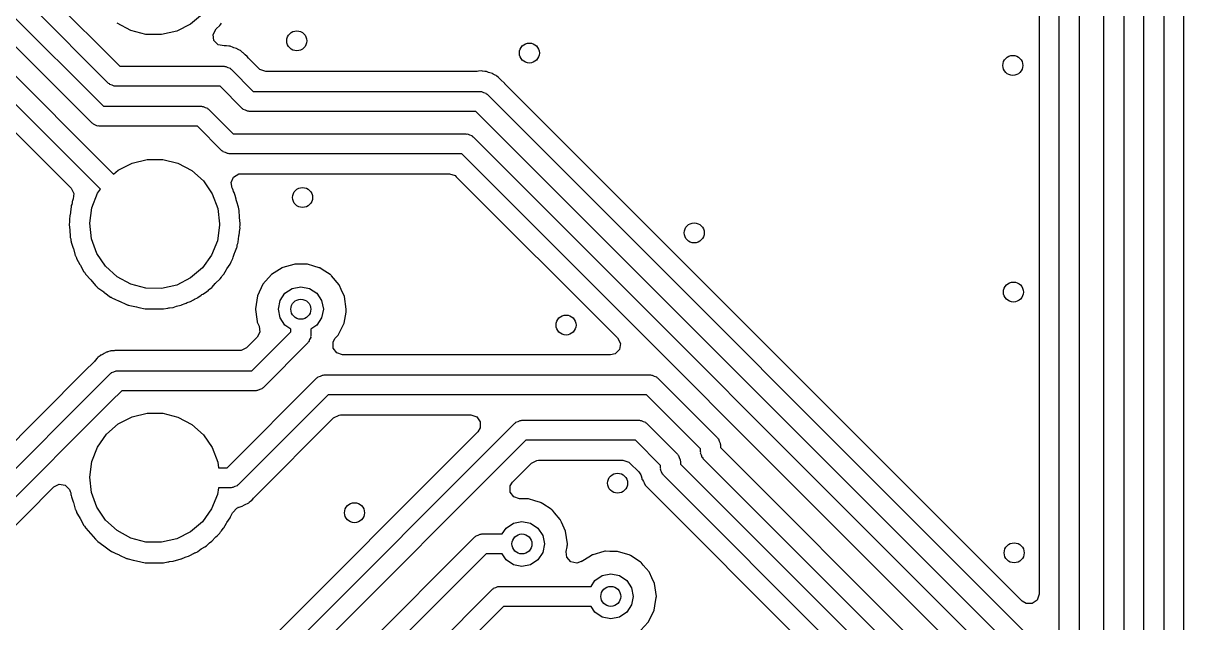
# Model space of a CAD drawing. Extents: x 100.2 to 143.8, y -109.8 to -50.2.
# Drawn here: x 122.23 to 133.85, y -89.1 to -83.1 of the extents above; entities that cross this region are included whole.
import ezdxf

# ---------------------------------------------------------------- set-up
doc = ezdxf.new("R2010")
doc.units = 0
doc.layers.add('BLACK', color=7, linetype='CONTINUOUS')

msp = doc.modelspace()

# ---------------------------------------------------------------- linework, layer by layer
at = {"layer": 'BLACK', "linetype": 'CONTINUOUS'}
for p, q in [((133.85, -89.7462), (133.85, -76.4529)), ((133.451, -89.9116), (133.451, -76.6184)), ((133.651, -76.577), (133.651, -89.8702)), ((133.251, -76.7425), (133.251, -90.0357)), ((132.802, -76.858), (132.802, -90.1512)), ((133.051, -90.0771), (133.051, -76.7839)), ((132.602, -90.1927), (132.602, -76.8994)), ((132.402, -77.0235), (132.402, -88.8156)), ((123.089, -83.7037), (122.322, -82.9367)), ((122.493, -82.8246), (123.201, -83.533)), ((122.094, -82.9901), (123.036, -83.9325)), ((124.028, -83.01), (123.91, -83.1114)), ((121.694, -83.1666), (123.139, -84.6119)), ((122.924, -84.1032), (121.923, -83.1022)), ((123.311, -83.1744), (123.173, -83.0998)), ((123.91, -83.1114), (123.77, -83.1816)), ((124.135, -83.2139), (124.164, -83.1596)), ((124.164, -83.1596), (124.202, -83.1245)), ((124.202, -83.1245), (124.211, -83.1107)), ((124.211, -83.1107), (124.217, -83.1015)), ((123.006, -84.7616), (121.523, -83.2787)), ((123.462, -83.214), (123.311, -83.1744)), ((123.618, -83.2164), (123.462, -83.214)), ((123.77, -83.1816), (123.618, -83.2164)), ((124.143, -83.2745), (124.135, -83.2139)), ((124.186, -83.3187), (124.143, -83.2745)), ((124.246, -83.3296), (124.186, -83.3187)), ((124.251, -83.3289), (124.246, -83.3296)), ((124.26, -83.3277), (124.251, -83.3289)), ((124.251, -83.3289), (124.251, -83.3289)), ((124.269, -83.3298), (124.26, -83.3277)), ((124.292, -83.3325), (124.269, -83.3298)), ((124.269, -83.3298), (124.269, -83.3298)), ((124.269, -83.3298), (124.269, -83.3298)), ((124.298, -83.3325), (124.292, -83.3325)), ((124.304, -83.3331), (124.298, -83.3325)), ((124.311, -83.3357), (124.304, -83.3331)), ((124.329, -83.343), (124.311, -83.3357)), ((124.311, -83.3357), (124.311, -83.3357)), ((124.343, -83.3474), (124.329, -83.343)), ((124.369, -83.3535), (124.343, -83.3474)), ((124.376, -83.3587), (124.369, -83.3535)), ((124.378, -83.36), (124.376, -83.3587)), ((124.376, -83.3587), (124.376, -83.3587)), ((124.398, -83.3703), (124.378, -83.36)), ((124.408, -83.3746), (124.398, -83.3703)), ((124.415, -83.3808), (124.408, -83.3746)), ((124.43, -83.3948), (124.415, -83.3808)), ((124.434, -83.3982), (124.43, -83.3948)), ((124.438, -83.4008), (124.434, -83.3982)), ((124.452, -83.4145), (124.438, -83.4008)), ((121.401, -83.4398), (122.713, -84.7517)), ((124.454, -83.4171), (124.452, -83.4145)), ((124.475, -83.4361), (124.454, -83.4171)), ((124.49, -83.4507), (124.475, -83.4361)), ((124.493, -83.4552), (124.49, -83.4507)), ((124.495, -83.4583), (124.493, -83.4552)), ((124.592, -83.5545), (124.495, -83.4583)), ((123.201, -83.533), (124.245, -83.533)), ((124.245, -83.533), (124.253, -83.5355)), ((124.253, -83.5355), (124.261, -83.5342)), ((124.261, -83.5342), (124.282, -83.5449)), ((124.282, -83.5449), (124.304, -83.5521)), ((124.304, -83.5521), (124.309, -83.5586)), ((124.309, -83.5586), (124.316, -83.5623)), ((124.316, -83.5623), (124.537, -83.784)), ((124.603, -83.5646), (124.592, -83.5545)), ((124.662, -83.5835), (124.603, -83.5646)), ((126.779, -83.5835), (124.662, -83.5835)), ((126.792, -83.5826), (126.779, -83.5835)), ((126.821, -83.5787), (126.792, -83.5826)), ((126.83, -83.5808), (126.821, -83.5787)), ((126.83, -83.5809), (126.83, -83.5808)), ((126.83, -83.5808), (126.83, -83.5808)), ((126.853, -83.5835), (126.83, -83.5809)), ((126.859, -83.5835), (126.853, -83.5835)), ((126.865, -83.5842), (126.859, -83.5835)), ((126.872, -83.5867), (126.865, -83.5842)), ((126.89, -83.594), (126.872, -83.5867)), ((126.872, -83.5867), (126.872, -83.5867)), ((126.904, -83.5984), (126.89, -83.594)), ((126.93, -83.6045), (126.904, -83.5984)), ((126.937, -83.6097), (126.93, -83.6045)), ((126.939, -83.6111), (126.937, -83.6097)), ((126.937, -83.6097), (126.937, -83.6097)), ((126.959, -83.6214), (126.939, -83.6111)), ((126.969, -83.6256), (126.959, -83.6214)), ((126.976, -83.6318), (126.969, -83.6256)), ((126.991, -83.6458), (126.976, -83.6318)), ((123.096, -83.7074), (123.089, -83.7037)), ((123.101, -83.7139), (123.096, -83.7074)), ((123.123, -83.7211), (123.101, -83.7139)), ((123.144, -83.7318), (123.123, -83.7211)), ((123.152, -83.7305), (123.144, -83.7318)), ((123.16, -83.733), (123.152, -83.7305)), ((124.204, -83.733), (123.16, -83.733)), ((124.425, -83.9547), (124.204, -83.733)), ((126.995, -83.6492), (126.991, -83.6458)), ((126.999, -83.6518), (126.995, -83.6492)), ((127.012, -83.6656), (126.999, -83.6518)), ((127.015, -83.6681), (127.012, -83.6656)), ((127.051, -83.7018), (127.015, -83.6681)), ((127.054, -83.7063), (127.051, -83.7018)), ((127.056, -83.7094), (127.054, -83.7063)), ((132.232, -88.8856), (127.056, -83.7094)), ((124.537, -83.784), (126.806, -83.784)), ((126.806, -83.784), (126.814, -83.7865)), ((126.814, -83.7865), (126.822, -83.7853)), ((126.822, -83.7853), (126.842, -83.7959)), ((126.842, -83.7959), (126.865, -83.8031)), ((126.865, -83.8031), (126.869, -83.8097)), ((126.869, -83.8097), (126.877, -83.8133)), ((126.877, -83.8133), (132.369, -89.3054)), ((123.036, -83.9325), (124.019, -83.9325)), ((124.019, -83.9325), (124.026, -83.935)), ((124.026, -83.935), (124.034, -83.9337)), ((124.034, -83.9337), (124.055, -83.9444)), ((124.055, -83.9444), (124.077, -83.9516)), ((124.077, -83.9516), (124.082, -83.9581)), ((124.082, -83.9581), (124.089, -83.9618)), ((124.089, -83.9618), (124.335, -84.208)), ((124.433, -83.9584), (124.425, -83.9547)), ((124.437, -83.9649), (124.433, -83.9584)), ((124.46, -83.9722), (124.437, -83.9649)), ((124.48, -83.9828), (124.46, -83.9722)), ((124.488, -83.9815), (124.48, -83.9828)), ((124.496, -83.984), (124.488, -83.9815)), ((126.765, -83.984), (124.496, -83.984)), ((132.198, -89.4175), (126.765, -83.984)), ((122.931, -84.1069), (122.924, -84.1032)), ((122.936, -84.1134), (122.931, -84.1069)), ((122.958, -84.1206), (122.936, -84.1134)), ((122.979, -84.1313), (122.958, -84.1206)), ((122.987, -84.13), (122.979, -84.1313)), ((122.995, -84.1325), (122.987, -84.13)), ((123.977, -84.1325), (122.995, -84.1325)), ((124.223, -84.3787), (123.977, -84.1325)), ((124.335, -84.208), (126.665, -84.208)), ((126.665, -84.208), (126.673, -84.2105)), ((126.673, -84.2105), (126.681, -84.2093)), ((126.681, -84.2093), (126.701, -84.2199)), ((126.701, -84.2199), (126.724, -84.2271)), ((126.724, -84.2271), (126.728, -84.2337)), ((126.728, -84.2337), (126.736, -84.2373)), ((126.736, -84.2373), (131.969, -89.4709)), ((124.231, -84.3824), (124.223, -84.3787)), ((124.235, -84.3889), (124.231, -84.3824)), ((124.258, -84.3962), (124.235, -84.3889)), ((124.278, -84.4068), (124.258, -84.3962)), ((124.286, -84.4055), (124.278, -84.4068)), ((124.294, -84.408), (124.286, -84.4055)), ((126.624, -84.408), (124.294, -84.408)), ((131.799, -89.583), (126.624, -84.408)), ((123.185, -84.5724), (123.323, -84.5008)), ((123.323, -84.5008), (123.475, -84.4643)), ((123.475, -84.4643), (123.631, -84.4651)), ((123.631, -84.4651), (123.783, -84.5032)), ((123.783, -84.5032), (123.921, -84.5763)), ((123.139, -84.6119), (123.185, -84.5724)), ((123.921, -84.5763), (124.038, -84.6801)), ((124.038, -84.6801), (124.126, -84.8089)), ((124.316, -84.6972), (124.34, -84.6413)), ((124.34, -84.6413), (124.393, -84.6107)), ((124.393, -84.6107), (124.414, -84.6085)), ((124.414, -84.6085), (126.499, -84.6085)), ((126.499, -84.6085), (126.558, -84.6274)), ((126.558, -84.6274), (126.569, -84.6375)), ((126.569, -84.6375), (128.183, -86.2515)), ((122.713, -84.7517), (122.74, -84.8062)), ((122.977, -84.8028), (123.006, -84.7616)), ((124.327, -84.7526), (124.316, -84.6972)), ((124.327, -84.7529), (124.327, -84.7526)), ((124.328, -84.7567), (124.327, -84.7529)), ((124.328, -84.757), (124.328, -84.7567)), ((124.331, -84.7622), (124.328, -84.757)), ((124.333, -84.7671), (124.331, -84.7622)), ((124.334, -84.7697), (124.333, -84.7671)), ((124.34, -84.7853), (124.334, -84.7697)), ((124.345, -84.7951), (124.34, -84.7853)), ((124.354, -84.826), (124.345, -84.7951)), ((122.723, -84.9007), (122.719, -84.9152)), ((122.725, -84.8852), (122.723, -84.9007)), ((122.726, -84.8799), (122.725, -84.8852)), ((122.735, -84.8584), (122.726, -84.8799)), ((122.74, -84.8062), (122.735, -84.8584)), ((122.92, -84.9484), (122.977, -84.8028)), ((124.126, -84.8089), (124.181, -84.955)), ((124.364, -84.8636), (124.354, -84.826)), ((124.366, -84.8679), (124.364, -84.8636)), ((124.376, -84.8994), (124.366, -84.8679)), ((124.386, -84.9322), (124.376, -84.8994)), ((122.706, -84.9987), (122.701, -85.0292)), ((122.707, -84.9929), (122.706, -84.9987)), ((122.713, -84.9374), (122.707, -84.9929)), ((122.714, -84.9322), (122.713, -84.9374)), ((122.715, -84.9273), (122.714, -84.9322)), ((122.719, -84.9152), (122.715, -84.9273)), ((122.715, -84.9273), (122.715, -84.9273)), ((122.9, -85.1032), (122.92, -84.9484)), ((124.181, -84.955), (124.2, -85.11)), ((124.388, -84.9434), (124.386, -84.9322)), ((124.391, -84.9593), (124.388, -84.9434)), ((124.393, -84.9666), (124.391, -84.9593)), ((124.395, -84.9732), (124.393, -84.9666)), ((124.395, -84.9786), (124.395, -84.9732)), ((124.398, -85.0409), (124.395, -84.9786)), ((124.395, -84.9786), (124.395, -84.9786)), ((122.696, -85.0955), (122.695, -85.11)), ((122.695, -85.11), (122.695, -85.1152)), ((122.695, -85.1152), (122.695, -85.1152)), ((122.695, -85.1152), (122.702, -85.174)), ((122.701, -85.0292), (122.696, -85.0622)), ((122.696, -85.0622), (122.696, -85.0676)), ((122.696, -85.0676), (122.697, -85.08)), ((122.697, -85.08), (122.696, -85.0955)), ((122.917, -85.2584), (122.9, -85.1032)), ((124.2, -85.1236), (124.178, -85.2782)), ((124.2, -85.11), (124.2, -85.1236)), ((124.398, -85.046), (124.398, -85.0409)), ((124.405, -85.1048), (124.398, -85.046)), ((124.403, -85.14), (124.404, -85.1245)), ((124.404, -85.1578), (124.403, -85.14)), ((124.404, -85.1212), (124.405, -85.11)), ((124.404, -85.1245), (124.404, -85.1212)), ((124.405, -85.11), (124.405, -85.1048)), ((122.702, -85.174), (122.702, -85.1791)), ((122.702, -85.1791), (122.705, -85.228)), ((122.705, -85.228), (122.705, -85.2468)), ((122.705, -85.2468), (122.707, -85.2519)), ((122.707, -85.2519), (122.707, -85.2519)), ((122.707, -85.2519), (122.709, -85.2607)), ((122.709, -85.2607), (122.712, -85.2766)), ((122.971, -85.4051), (122.917, -85.2584)), ((124.389, -85.2651), (124.393, -85.2271)), ((124.393, -85.2271), (124.394, -85.2213)), ((124.394, -85.2213), (124.403, -85.163)), ((124.403, -85.163), (124.404, -85.1578)), ((122.712, -85.2766), (122.714, -85.2878)), ((122.714, -85.2878), (122.715, -85.2927)), ((122.715, -85.2927), (122.734, -85.3521)), ((122.734, -85.3521), (122.736, -85.3564)), ((122.736, -85.3564), (122.755, -85.4249)), ((124.178, -85.2782), (124.12, -85.4231)), ((124.351, -85.3968), (124.372, -85.345)), ((124.372, -85.345), (124.374, -85.3401)), ((124.372, -85.345), (124.372, -85.345)), ((124.374, -85.3401), (124.377, -85.3193)), ((124.377, -85.3193), (124.381, -85.3049)), ((124.381, -85.3049), (124.385, -85.2927)), ((124.385, -85.2927), (124.386, -85.2878)), ((124.385, -85.2927), (124.385, -85.2927)), ((124.386, -85.2878), (124.389, -85.2651)), ((122.755, -85.4249), (122.757, -85.4297)), ((122.757, -85.4297), (122.76, -85.4347)), ((122.76, -85.4347), (122.766, -85.4503)), ((122.766, -85.4503), (122.769, -85.4578)), ((122.769, -85.4578), (122.802, -85.515)), ((123.058, -85.5347), (122.971, -85.4051)), ((124.12, -85.4231), (124.028, -85.55)), ((124.305, -85.5116), (124.314, -85.489)), ((124.314, -85.489), (124.321, -85.4762)), ((124.321, -85.4762), (124.329, -85.4623)), ((124.329, -85.4623), (124.331, -85.4578)), ((124.329, -85.4623), (124.329, -85.4623)), ((124.331, -85.4578), (124.336, -85.4422)), ((124.336, -85.4422), (124.349, -85.4029)), ((124.349, -85.4029), (124.351, -85.3968)), ((122.802, -85.515), (122.804, -85.5192)), ((122.804, -85.5192), (122.806, -85.5226)), ((122.806, -85.5226), (122.829, -85.5655)), ((122.829, -85.5655), (122.841, -85.5884)), ((122.841, -85.5884), (122.846, -85.5943)), ((122.846, -85.5943), (122.854, -85.6055)), ((122.854, -85.6055), (122.856, -85.6082)), ((122.856, -85.6082), (122.858, -85.6127)), ((123.173, -85.6398), (123.058, -85.5347)), ((124.028, -85.55), (123.91, -85.6514)), ((124.242, -85.6127), (124.269, -85.5655)), ((124.269, -85.5655), (124.273, -85.5594)), ((124.273, -85.5594), (124.305, -85.5116)), ((124.827, -85.5485), (124.718, -85.6174)), ((124.834, -85.5466), (124.827, -85.5485)), ((124.944, -85.515), (124.834, -85.5466)), ((124.834, -85.5466), (124.834, -85.5466)), ((124.951, -85.5131), (124.944, -85.515)), ((124.944, -85.515), (124.944, -85.515)), ((124.958, -85.5131), (124.951, -85.5131)), ((125.004, -85.5134), (124.958, -85.5131)), ((125.08, -85.5139), (125.004, -85.5134)), ((125.143, -85.5326), (125.08, -85.5139)), ((125.197, -85.5488), (125.143, -85.5326)), ((125.204, -85.5508), (125.197, -85.5488)), ((125.197, -85.5488), (125.197, -85.5488)), ((125.227, -85.5655), (125.204, -85.5508)), ((125.306, -85.6172), (125.227, -85.5655)), ((122.858, -85.6127), (122.862, -85.6165)), ((122.862, -85.6165), (122.862, -85.6165)), ((122.862, -85.6165), (122.908, -85.6677)), ((122.908, -85.6677), (122.91, -85.6701)), ((122.91, -85.6701), (122.957, -85.7254)), ((122.957, -85.7254), (122.957, -85.7254)), ((122.957, -85.7254), (122.96, -85.7295)), ((123.311, -85.7144), (123.173, -85.6398)), ((123.462, -85.754), (123.311, -85.7144)), ((123.77, -85.7216), (123.618, -85.7564)), ((123.91, -85.6514), (123.77, -85.7216)), ((124.126, -85.7417), (124.156, -85.7075)), ((124.156, -85.7075), (124.162, -85.7018)), ((124.162, -85.7018), (124.163, -85.7005)), ((124.163, -85.7005), (124.202, -85.6645)), ((124.202, -85.6645), (124.206, -85.6582)), ((124.206, -85.6582), (124.217, -85.6415)), ((124.217, -85.6415), (124.225, -85.6309)), ((124.225, -85.6309), (124.238, -85.6165)), ((124.238, -85.6165), (124.242, -85.6127)), ((124.238, -85.6165), (124.238, -85.6165)), ((124.633, -85.7141), (124.578, -85.8309)), ((124.718, -85.6174), (124.633, -85.7141)), ((125.312, -85.621), (125.306, -85.6172)), ((125.306, -85.6172), (125.306, -85.6172)), ((125.317, -85.6264), (125.312, -85.621)), ((125.319, -85.6294), (125.317, -85.6264)), ((125.317, -85.6264), (125.317, -85.6264)), ((125.396, -85.7188), (125.319, -85.6294)), ((125.399, -85.7252), (125.396, -85.7188)), ((125.418, -85.7657), (125.399, -85.7252)), ((125.399, -85.7252), (125.399, -85.7252)), ((122.96, -85.7295), (122.964, -85.7328)), ((122.964, -85.7328), (122.968, -85.7365)), ((122.968, -85.7365), (122.968, -85.7365)), ((122.968, -85.7365), (122.97, -85.7384)), ((122.97, -85.7384), (122.97, -85.7382)), ((122.97, -85.7382), (122.974, -85.7417)), ((122.974, -85.7417), (122.978, -85.7455)), ((122.978, -85.7455), (122.982, -85.7486)), ((122.982, -85.7486), (122.982, -85.7486)), ((122.982, -85.7486), (123.04, -85.791)), ((123.04, -85.791), (123.042, -85.7924)), ((123.042, -85.7924), (123.052, -85.7995)), ((123.052, -85.7995), (123.107, -85.8418)), ((123.107, -85.8418), (123.112, -85.844)), ((123.618, -85.7564), (123.462, -85.754)), ((123.982, -85.8476), (124.016, -85.8225)), ((124.016, -85.8225), (124.023, -85.8177)), ((124.023, -85.8177), (124.031, -85.8135)), ((124.031, -85.8135), (124.067, -85.7914)), ((124.067, -85.7914), (124.088, -85.7719)), ((124.088, -85.7719), (124.09, -85.7701)), ((124.09, -85.7701), (124.1, -85.7619)), ((124.1, -85.7619), (124.122, -85.7455)), ((124.122, -85.7455), (124.126, -85.7417)), ((124.126, -85.7417), (124.126, -85.7417)), ((124.578, -85.8309), (124.558, -85.9584)), ((124.805, -85.8779), (124.854, -85.8049)), ((124.854, -85.8049), (124.927, -85.7561)), ((124.927, -85.7561), (125.013, -85.739)), ((125.013, -85.739), (125.099, -85.7561)), ((125.099, -85.7561), (125.172, -85.8049)), ((125.172, -85.8049), (125.221, -85.8779)), ((125.45, -85.8363), (125.418, -85.7657)), ((125.468, -85.964), (125.45, -85.8363)), ((123.112, -85.844), (123.113, -85.8447)), ((123.113, -85.8447), (123.118, -85.8473)), ((123.118, -85.8473), (123.118, -85.8476)), ((123.118, -85.8476), (123.122, -85.8506)), ((123.122, -85.8506), (123.127, -85.8527)), ((123.127, -85.8527), (123.127, -85.8527)), ((123.127, -85.8527), (123.151, -85.8633)), ((123.151, -85.8633), (123.196, -85.8833)), ((123.196, -85.8833), (123.197, -85.8841)), ((123.197, -85.8841), (123.269, -85.9176)), ((123.269, -85.9176), (123.269, -85.9176)), ((123.269, -85.9176), (123.274, -85.9199)), ((123.274, -85.9199), (123.28, -85.921)), ((123.28, -85.921), (123.281, -85.9215)), ((123.281, -85.9215), (123.283, -85.922)), ((123.283, -85.922), (123.286, -85.9233)), ((123.286, -85.9233), (123.335, -85.9338)), ((123.335, -85.9338), (123.367, -85.9407)), ((123.367, -85.9407), (123.368, -85.9409)), ((123.368, -85.9409), (123.392, -85.9461)), ((123.392, -85.9461), (123.455, -85.9602)), ((123.639, -85.9605), (123.68, -85.9519)), ((123.68, -85.9519), (123.69, -85.9504)), ((123.69, -85.9504), (123.699, -85.9493)), ((123.699, -85.9493), (123.734, -85.9456)), ((123.734, -85.9456), (123.769, -85.9335)), ((123.769, -85.9335), (123.78, -85.9305)), ((123.78, -85.9305), (123.814, -85.9233)), ((123.814, -85.9233), (123.819, -85.9212)), ((123.819, -85.9212), (123.855, -85.9052)), ((123.819, -85.9212), (123.819, -85.9212)), ((123.855, -85.9052), (123.864, -85.9018)), ((123.864, -85.9018), (123.874, -85.8983)), ((123.874, -85.8983), (123.909, -85.8866)), ((123.909, -85.8866), (123.938, -85.8689)), ((123.938, -85.8689), (123.949, -85.8633)), ((123.949, -85.8633), (123.978, -85.8506)), ((123.978, -85.8506), (123.982, -85.8476)), ((123.982, -85.8476), (123.982, -85.8476)), ((124.788, -85.964), (124.805, -85.8779)), ((125.221, -85.8779), (125.238, -85.964)), ((123.455, -85.9602), (123.459, -85.9604)), ((123.459, -85.9604), (123.459, -85.9604)), ((123.459, -85.9604), (123.459, -85.9604)), ((123.459, -85.9604), (123.46, -85.9605)), ((123.46, -85.9605), (123.639, -85.9605)), ((124.558, -85.9584), (124.559, -85.9654)), ((124.559, -85.9654), (124.559, -85.9654)), ((124.559, -85.9654), (124.572, -86.0651)), ((124.572, -86.0651), (124.575, -86.0864)), ((124.805, -86.0501), (124.788, -85.964)), ((124.854, -86.1231), (124.805, -86.0501)), ((125.221, -86.0501), (125.172, -86.1231)), ((125.238, -85.964), (125.221, -86.0501)), ((125.447, -86.1024), (125.465, -85.9948)), ((125.465, -85.9948), (125.467, -85.9789)), ((125.467, -85.9789), (125.468, -85.9751)), ((125.467, -85.9789), (125.467, -85.9789)), ((125.468, -85.9751), (125.468, -85.964)), ((124.523, -86.579), (124.913, -86.1886)), ((124.575, -86.0864), (124.577, -86.0929)), ((124.577, -86.0929), (124.595, -86.1334)), ((124.595, -86.1334), (124.601, -86.1943)), ((124.913, -86.1626), (124.854, -86.1231)), ((124.913, -86.1886), (124.913, -86.1626)), ((125.172, -86.1231), (125.113, -86.1626)), ((125.113, -86.1626), (125.113, -86.23)), ((125.39, -86.2185), (125.447, -86.1024)), ((124.575, -86.2433), (124.469, -86.3495)), ((124.601, -86.1943), (124.575, -86.2433)), ((125.084, -86.3007), (124.635, -86.7497)), ((125.087, -86.2935), (125.084, -86.3007)), ((125.094, -86.2888), (125.087, -86.2935)), ((125.101, -86.2665), (125.094, -86.2888)), ((125.112, -86.2456), (125.101, -86.2665)), ((125.113, -86.23), (125.111, -86.2377)), ((125.111, -86.2377), (125.112, -86.2456)), ((125.336, -86.2909), (125.357, -86.2551)), ((125.336, -86.3521), (125.336, -86.2909)), ((125.357, -86.2551), (125.386, -86.2237)), ((125.386, -86.2237), (125.39, -86.2185)), ((125.386, -86.2237), (125.386, -86.2237)), ((128.183, -86.2515), (128.211, -86.306)), ((128.211, -86.306), (128.202, -86.3664)), ((123.015, -86.4222), (123.008, -86.425)), ((123.033, -86.4144), (123.015, -86.4222)), ((123.015, -86.4222), (123.015, -86.4222)), ((123.045, -86.4078), (123.033, -86.4144)), ((123.068, -86.3938), (123.045, -86.4078)), ((123.077, -86.3921), (123.068, -86.3938)), ((123.079, -86.3917), (123.077, -86.3921)), ((123.077, -86.3921), (123.077, -86.3921)), ((123.1, -86.3853), (123.079, -86.3917)), ((123.103, -86.3844), (123.1, -86.3853)), ((123.111, -86.3808), (123.103, -86.3844)), ((123.103, -86.3844), (123.103, -86.3844)), ((123.12, -86.3804), (123.111, -86.3808)), ((123.141, -86.3797), (123.12, -86.3804)), ((123.12, -86.3804), (123.12, -86.3804)), ((123.146, -86.3793), (123.141, -86.3797)), ((123.15, -86.3785), (123.146, -86.3793)), ((123.17, -86.3785), (123.15, -86.3785)), ((123.173, -86.3784), (123.17, -86.3785)), ((123.181, -86.3781), (123.173, -86.3784)), ((123.223, -86.3766), (123.181, -86.3781)), ((123.228, -86.3782), (123.223, -86.3766)), ((123.232, -86.3785), (123.228, -86.3782)), ((124.399, -86.3785), (123.232, -86.3785)), ((124.414, -86.3773), (124.399, -86.3785)), ((124.469, -86.3495), (124.414, -86.3773)), ((125.372, -86.4016), (125.336, -86.3521)), ((125.431, -86.4205), (125.372, -86.4016)), ((128.113, -86.4205), (125.431, -86.4205)), ((128.158, -86.4097), (128.113, -86.4205)), ((128.202, -86.3664), (128.158, -86.4097)), ((122.946, -86.4858), (122.849, -86.583)), ((122.955, -86.4758), (122.946, -86.4858)), ((122.973, -86.4525), (122.955, -86.4758)), ((122.981, -86.4477), (122.973, -86.4525)), ((122.999, -86.4333), (122.981, -86.4476)), ((122.981, -86.4476), (122.981, -86.4477)), ((122.981, -86.4477), (122.981, -86.4477)), ((123.003, -86.429), (122.999, -86.4333)), ((123.008, -86.425), (123.003, -86.429)), ((122.849, -86.583), (121.43, -88.0026)), ((122.974, -86.7419), (123.107, -86.6083)), ((123.107, -86.6083), (123.115, -86.6046)), ((123.115, -86.6046), (123.119, -86.5981)), ((123.119, -86.5981), (123.142, -86.5909)), ((123.142, -86.5909), (123.163, -86.5802)), ((123.163, -86.5802), (123.17, -86.5815)), ((123.17, -86.5815), (123.178, -86.579)), ((123.178, -86.579), (124.523, -86.579)), ((124.275, -87.55), (125.174, -86.6503)), ((125.174, -86.6503), (125.181, -86.6466)), ((125.181, -86.6466), (125.186, -86.6401)), ((125.186, -86.6401), (125.209, -86.6329)), ((125.209, -86.6329), (125.229, -86.6222)), ((125.229, -86.6222), (125.237, -86.6235)), ((125.237, -86.6235), (125.245, -86.621)), ((125.245, -86.621), (128.513, -86.621)), ((128.513, -86.621), (128.521, -86.6235)), ((128.521, -86.6235), (128.529, -86.6222)), ((128.529, -86.6222), (128.549, -86.6329)), ((128.549, -86.6329), (128.572, -86.6401)), ((128.572, -86.6401), (128.576, -86.6466)), ((128.576, -86.6466), (128.584, -86.6503)), ((128.584, -86.6503), (129.183, -87.2495)), ((121.38, -88.336), (122.974, -86.7419)), ((124.601, -86.7671), (124.58, -86.7778)), ((124.623, -86.7599), (124.601, -86.7671)), ((124.628, -86.7534), (124.623, -86.7599)), ((124.635, -86.7497), (124.628, -86.7534)), ((123.115, -86.8833), (121.55, -88.4481)), ((123.22, -86.779), (123.115, -86.8833)), ((124.564, -86.779), (123.22, -86.779)), ((125.286, -86.821), (124.387, -87.7207)), ((124.572, -86.7765), (124.564, -86.779)), ((124.58, -86.7778), (124.572, -86.7765)), ((128.472, -86.821), (125.286, -86.821)), ((129.012, -87.3616), (128.472, -86.821)), ((123.067, -87.2151), (123.185, -87.1124)), ((123.185, -87.1124), (123.323, -87.0408)), ((123.323, -87.0408), (123.475, -87.0043)), ((123.475, -87.0043), (123.631, -87.0051)), ((123.631, -87.0051), (123.783, -87.0432)), ((123.783, -87.0432), (123.921, -87.1163)), ((123.921, -87.1163), (124.038, -87.2201)), ((124.186, -90.0728), (127.154, -87.1048)), ((124.548, -87.8432), (125.34, -87.0505)), ((125.34, -87.0505), (125.395, -87.0227)), ((125.395, -87.0227), (125.41, -87.0215)), ((125.41, -87.0215), (126.715, -87.0215)), ((126.715, -87.0215), (126.773, -87.0404)), ((126.773, -87.0404), (126.809, -87.0899)), ((126.809, -87.0899), (126.809, -87.1511)), ((127.154, -87.1048), (127.161, -87.1011)), ((127.161, -87.1011), (127.166, -87.0946)), ((127.166, -87.0946), (127.188, -87.0874)), ((127.188, -87.0874), (127.209, -87.0767)), ((127.209, -87.0767), (127.217, -87.078)), ((127.217, -87.078), (127.225, -87.0755)), ((127.225, -87.0755), (128.402, -87.0755)), ((128.402, -87.0755), (128.41, -87.078)), ((128.41, -87.078), (128.418, -87.0767)), ((128.418, -87.0767), (128.439, -87.0874)), ((128.439, -87.0874), (128.461, -87.0946)), ((128.461, -87.0946), (128.466, -87.1011)), ((128.466, -87.1011), (128.473, -87.1048)), ((128.473, -87.1048), (128.783, -87.415)), ((122.977, -87.3428), (123.067, -87.2151)), ((124.038, -87.2201), (124.126, -87.3489)), ((126.785, -87.1905), (124.337, -89.6377)), ((126.809, -87.1511), (126.785, -87.1905)), ((122.92, -87.4884), (122.977, -87.3428)), ((124.126, -87.3489), (124.181, -87.495)), ((127.266, -87.2755), (124.281, -90.2607)), ((128.361, -87.2755), (127.266, -87.2755)), ((128.613, -87.5271), (128.361, -87.2755)), ((129.183, -87.2495), (129.187, -87.2567)), ((129.187, -87.2567), (129.193, -87.2614)), ((129.193, -87.2614), (129.2, -87.2837)), ((129.2, -87.2837), (129.211, -87.3045)), ((129.211, -87.3045), (129.21, -87.3125)), ((129.21, -87.3125), (129.212, -87.3202)), ((129.212, -87.3202), (129.212, -87.3477)), ((129.212, -87.3477), (131.57, -89.7053)), ((128.783, -87.415), (128.787, -87.4222)), ((128.787, -87.4222), (128.794, -87.4269)), ((128.794, -87.4269), (128.801, -87.4492)), ((128.801, -87.4492), (128.811, -87.47)), ((129.012, -87.3891), (129.012, -87.3616)), ((129.015, -87.3968), (129.012, -87.3891)), ((129.013, -87.4048), (129.015, -87.3968)), ((129.024, -87.4256), (129.013, -87.4048)), ((129.031, -87.4479), (129.024, -87.4256)), ((129.038, -87.4527), (129.031, -87.4479)), ((129.041, -87.4598), (129.038, -87.4527)), ((131.399, -89.8174), (129.041, -87.4598)), ((122.9, -87.6432), (122.92, -87.4884)), ((124.181, -87.495), (124.188, -87.55)), ((124.188, -87.55), (124.275, -87.55)), ((127.132, -87.6933), (127.32, -87.505)), ((127.32, -87.505), (127.374, -87.4772)), ((127.374, -87.4772), (127.39, -87.476)), ((127.39, -87.476), (128.237, -87.476)), ((128.237, -87.476), (128.295, -87.4949)), ((128.295, -87.4949), (128.307, -87.505)), ((128.307, -87.505), (128.394, -87.5919)), ((128.613, -87.5546), (128.613, -87.5271)), ((128.615, -87.5623), (128.613, -87.5546)), ((128.614, -87.5703), (128.615, -87.5623)), ((128.624, -87.5911), (128.614, -87.5703)), ((128.811, -87.47), (128.81, -87.478)), ((128.81, -87.478), (128.813, -87.4857)), ((128.813, -87.4857), (128.813, -87.5132)), ((128.813, -87.5132), (131.07, -89.7708)), ((122.917, -87.7984), (122.9, -87.6432)), ((127.108, -87.7321), (127.132, -87.6933)), ((128.394, -87.5919), (128.415, -87.6228)), ((128.415, -87.6228), (128.419, -87.6324)), ((128.419, -87.6324), (128.425, -87.6534)), ((128.425, -87.6534), (128.427, -87.6647)), ((128.427, -87.6647), (128.432, -87.6725)), ((128.432, -87.6725), (128.441, -87.6873)), ((128.441, -87.6873), (128.448, -87.7002)), ((128.448, -87.7002), (128.458, -87.7238)), ((128.632, -87.6134), (128.624, -87.5911)), ((128.638, -87.6181), (128.632, -87.6134)), ((128.642, -87.6253), (128.638, -87.6181)), ((130.9, -89.8829), (128.642, -87.6253)), ((121.78, -88.5022), (122.54, -87.7422)), ((122.54, -87.7422), (122.594, -87.7145)), ((122.594, -87.7145), (122.655, -87.724)), ((122.655, -87.724), (122.698, -87.7673)), ((122.698, -87.7673), (122.705, -87.787)), ((122.705, -87.787), (122.705, -87.7868)), ((122.705, -87.7868), (122.709, -87.8007)), ((122.709, -87.8007), (122.712, -87.8166)), ((122.712, -87.8166), (122.714, -87.8278)), ((122.971, -87.9451), (122.917, -87.7984)), ((124.188, -87.75), (124.178, -87.8182)), ((124.316, -87.75), (124.188, -87.75)), ((124.324, -87.7475), (124.316, -87.75)), ((124.332, -87.7488), (124.324, -87.7475)), ((124.353, -87.7381), (124.332, -87.7488)), ((124.375, -87.7309), (124.353, -87.7381)), ((124.38, -87.7244), (124.375, -87.7309)), ((124.387, -87.7207), (124.38, -87.7244)), ((127.107, -87.7933), (127.108, -87.7321)), ((127.143, -87.843), (127.107, -87.7933)), ((128.458, -87.7238), (130.671, -89.9363)), ((122.714, -87.8278), (122.718, -87.843)), ((122.718, -87.843), (122.734, -87.8921)), ((122.734, -87.8921), (122.736, -87.8964)), ((122.736, -87.8964), (122.755, -87.9649)), ((124.178, -87.8182), (124.12, -87.9631)), ((124.426, -87.9352), (124.449, -87.9212)), ((124.449, -87.9212), (124.462, -87.9145)), ((124.462, -87.9145), (124.48, -87.9068)), ((124.48, -87.9068), (124.486, -87.904)), ((124.48, -87.9068), (124.48, -87.9068)), ((124.486, -87.904), (124.491, -87.9)), ((124.491, -87.9), (124.495, -87.8957)), ((124.495, -87.8957), (124.513, -87.8814)), ((124.513, -87.8814), (124.521, -87.8765)), ((124.521, -87.8765), (124.539, -87.8532)), ((124.539, -87.8532), (124.548, -87.8432)), ((127.201, -87.8623), (127.143, -87.843)), ((127.265, -87.8626), (127.201, -87.8623)), ((127.293, -87.8628), (127.265, -87.8626)), ((127.355, -87.8813), (127.293, -87.8628)), ((127.41, -87.8978), (127.355, -87.8813)), ((127.417, -87.8998), (127.41, -87.8978)), ((127.41, -87.8978), (127.41, -87.8978)), ((127.435, -87.9116), (127.417, -87.8998)), ((127.519, -87.9661), (127.435, -87.9116)), ((122.755, -87.9649), (122.757, -87.9697)), ((122.757, -87.9697), (122.76, -87.9747)), ((122.76, -87.9747), (122.766, -87.9903)), ((122.766, -87.9903), (122.769, -87.9978)), ((122.769, -87.9978), (122.778, -88.014)), ((122.778, -88.014), (122.804, -88.0592)), ((123.058, -88.0747), (122.971, -87.9451)), ((124.12, -87.9631), (124.028, -88.09)), ((124.305, -88.0516), (124.31, -88.0409)), ((124.31, -88.0409), (124.314, -88.029)), ((124.314, -88.029), (124.321, -88.0162)), ((124.321, -88.0162), (124.329, -88.0023)), ((124.329, -88.0023), (124.331, -87.9978)), ((124.329, -88.0023), (124.329, -88.0023)), ((124.331, -87.9979), (124.371, -87.9539)), ((124.331, -87.9978), (124.331, -87.9979)), ((124.371, -87.9539), (124.384, -87.9489)), ((124.383, -87.9482), (124.394, -87.9437)), ((124.384, -87.9489), (124.383, -87.9482)), ((124.394, -87.9437), (124.415, -87.9373)), ((124.415, -87.9373), (124.426, -87.9352)), ((127.525, -87.97), (127.519, -87.9661)), ((127.519, -87.9661), (127.519, -87.9661)), ((127.53, -87.9753), (127.525, -87.97)), ((127.553, -88.0023), (127.53, -87.9753)), ((127.53, -87.9753), (127.53, -87.9753)), ((127.609, -88.0677), (127.553, -88.0023)), ((122.804, -88.0592), (122.806, -88.0626)), ((122.806, -88.0626), (122.829, -88.1055)), ((122.829, -88.1055), (122.841, -88.1284)), ((122.841, -88.1284), (122.846, -88.1343)), ((122.846, -88.1343), (122.854, -88.1455)), ((122.854, -88.1455), (122.856, -88.1482)), ((122.856, -88.1482), (122.858, -88.1527)), ((122.858, -88.1527), (122.862, -88.1565)), ((122.862, -88.1565), (122.862, -88.1565)), ((122.862, -88.1565), (122.908, -88.2077)), ((123.173, -88.1798), (123.058, -88.0747)), ((124.028, -88.09), (123.91, -88.1914)), ((124.225, -88.1709), (124.238, -88.1565)), ((124.238, -88.1565), (124.242, -88.1527)), ((124.238, -88.1565), (124.238, -88.1565)), ((124.242, -88.1527), (124.269, -88.1055)), ((124.269, -88.1055), (124.273, -88.0994)), ((124.273, -88.0994), (124.305, -88.0516)), ((127.027, -88.2129), (127.067, -88.1539)), ((127.067, -88.1539), (127.14, -88.1051)), ((127.14, -88.1051), (127.226, -88.0879)), ((127.226, -88.0879), (127.312, -88.1051)), ((127.312, -88.1051), (127.385, -88.1539)), ((127.385, -88.1539), (127.434, -88.2268)), ((127.612, -88.0742), (127.609, -88.0677)), ((127.621, -88.094), (127.612, -88.0742)), ((127.612, -88.0742), (127.612, -88.0742)), ((127.663, -88.1852), (127.621, -88.094)), ((122.908, -88.2077), (122.91, -88.2101)), ((122.91, -88.2101), (122.957, -88.2654)), ((122.957, -88.2654), (122.957, -88.2654)), ((122.957, -88.2654), (122.96, -88.2695)), ((122.96, -88.2695), (122.964, -88.2728)), ((122.964, -88.2728), (122.968, -88.2765)), ((122.968, -88.2765), (122.968, -88.2765)), ((122.968, -88.2765), (122.97, -88.2784)), ((122.97, -88.2784), (122.97, -88.2782)), ((122.97, -88.2782), (122.974, -88.2817)), ((123.311, -88.2544), (123.173, -88.1798)), ((123.462, -88.294), (123.311, -88.2544)), ((123.77, -88.2616), (123.618, -88.2964)), ((123.91, -88.1914), (123.77, -88.2616)), ((124.126, -88.2817), (124.156, -88.2475)), ((124.156, -88.2475), (124.162, -88.2418)), ((124.162, -88.2418), (124.174, -88.2306)), ((124.174, -88.2306), (124.202, -88.2045)), ((124.202, -88.2045), (124.21, -88.1922)), ((124.21, -88.1922), (124.217, -88.1815)), ((124.217, -88.1815), (124.225, -88.1709)), ((125.309, -89.6874), (126.754, -88.2422)), ((126.754, -88.2422), (126.761, -88.2386)), ((126.761, -88.2386), (126.766, -88.232)), ((126.766, -88.232), (126.788, -88.2248)), ((126.788, -88.2248), (126.809, -88.2142)), ((126.809, -88.2142), (126.817, -88.2154)), ((126.817, -88.2154), (126.825, -88.2129)), ((126.825, -88.2129), (127.027, -88.2129)), ((127.434, -88.2268), (127.451, -88.3129)), ((127.681, -88.3129), (127.663, -88.1852)), ((122.974, -88.2817), (122.978, -88.2855)), ((122.978, -88.2855), (122.982, -88.2886)), ((122.982, -88.2886), (122.982, -88.2886)), ((122.982, -88.2886), (123.04, -88.331)), ((123.04, -88.331), (123.042, -88.3324)), ((123.042, -88.3324), (123.053, -88.3407)), ((123.053, -88.3407), (123.107, -88.3818)), ((123.107, -88.3818), (123.112, -88.384)), ((123.112, -88.384), (123.113, -88.3847)), ((123.113, -88.3847), (123.118, -88.3873)), ((123.118, -88.3873), (123.118, -88.3876)), ((123.118, -88.3876), (123.122, -88.3906)), ((123.122, -88.3906), (123.127, -88.3927)), ((123.127, -88.3927), (123.127, -88.3927)), ((123.127, -88.3927), (123.156, -88.4058)), ((123.618, -88.2964), (123.462, -88.294)), ((123.955, -88.4008), (123.978, -88.3906)), ((123.978, -88.3906), (123.982, -88.3876)), ((123.982, -88.3876), (124.016, -88.3625)), ((123.982, -88.3876), (123.982, -88.3876)), ((124.016, -88.3625), (124.023, -88.3577)), ((124.023, -88.3577), (124.052, -88.3407)), ((124.052, -88.3407), (124.067, -88.3314)), ((124.067, -88.3314), (124.087, -88.3129)), ((124.087, -88.3129), (124.09, -88.3101)), ((124.09, -88.3101), (124.1, -88.3019)), ((124.1, -88.3019), (124.122, -88.2855)), ((124.122, -88.2855), (124.126, -88.2817)), ((124.126, -88.2817), (124.126, -88.2817)), ((127.451, -88.3129), (127.434, -88.3991)), ((127.67, -88.3893), (127.678, -88.3407)), ((127.67, -88.3909), (127.67, -88.3893)), ((127.676, -88.4451), (127.67, -88.3909)), ((127.678, -88.3407), (127.68, -88.3278)), ((127.68, -88.3278), (127.681, -88.3241)), ((127.68, -88.3278), (127.68, -88.3278)), ((127.681, -88.3241), (127.681, -88.3129)), ((128.047, -88.3885), (127.936, -88.4201)), ((128.054, -88.3865), (128.047, -88.3885)), ((128.047, -88.3885), (128.047, -88.3885)), ((128.061, -88.3866), (128.054, -88.3865)), ((128.106, -88.3868), (128.061, -88.3866)), ((128.183, -88.3873), (128.106, -88.3868)), ((128.24, -88.4044), (128.183, -88.3873)), ((123.156, -88.4058), (123.196, -88.4233)), ((123.196, -88.4233), (123.197, -88.4241)), ((123.197, -88.4241), (123.269, -88.4576)), ((123.269, -88.4576), (123.269, -88.4576)), ((123.269, -88.4576), (123.274, -88.4599)), ((123.274, -88.4599), (123.28, -88.461)), ((123.28, -88.461), (123.281, -88.4615)), ((123.281, -88.4615), (123.283, -88.462)), ((123.283, -88.462), (123.286, -88.4633)), ((123.286, -88.4633), (123.335, -88.4738)), ((123.335, -88.4738), (123.367, -88.4807)), ((123.367, -88.4807), (123.368, -88.4809)), ((123.368, -88.4809), (123.411, -88.4904)), ((123.411, -88.4904), (123.455, -88.5002)), ((123.455, -88.5002), (123.459, -88.5004)), ((123.459, -88.5004), (123.459, -88.5004)), ((123.459, -88.5004), (123.459, -88.5004)), ((123.459, -88.5004), (123.46, -88.5005)), ((123.46, -88.5005), (123.639, -88.5005)), ((123.639, -88.5005), (123.68, -88.4919)), ((123.68, -88.4919), (123.69, -88.4904)), ((123.69, -88.4904), (123.699, -88.4893)), ((123.699, -88.4893), (123.734, -88.4856)), ((123.734, -88.4856), (123.769, -88.4735)), ((123.769, -88.4735), (123.78, -88.4705)), ((123.78, -88.4705), (123.814, -88.4633)), ((123.814, -88.4633), (123.819, -88.4612)), ((123.819, -88.4612), (123.855, -88.4452)), ((123.819, -88.4612), (123.819, -88.4612)), ((123.855, -88.4452), (123.864, -88.4418)), ((123.864, -88.4418), (123.887, -88.434)), ((123.887, -88.434), (123.909, -88.4266)), ((123.909, -88.4266), (123.938, -88.4089)), ((123.938, -88.4089), (123.949, -88.4033)), ((123.949, -88.4033), (123.955, -88.4008)), ((126.866, -88.4129), (125.479, -89.7995)), ((127.027, -88.4129), (126.866, -88.4129)), ((127.067, -88.472), (127.027, -88.4129)), ((127.14, -88.5208), (127.067, -88.472)), ((127.385, -88.472), (127.312, -88.5208)), ((127.434, -88.3991), (127.385, -88.472)), ((127.716, -88.4917), (127.676, -88.4451)), ((127.775, -88.506), (127.716, -88.4917)), ((127.819, -88.488), (127.775, -88.506)), ((127.82, -88.4908), (127.819, -88.488)), ((127.911, -88.434), (127.82, -88.4908)), ((127.924, -88.4258), (127.911, -88.434)), ((127.93, -88.422), (127.924, -88.4258)), ((127.936, -88.4201), (127.93, -88.422)), ((127.936, -88.4201), (127.936, -88.4201)), ((128.3, -88.4223), (128.24, -88.4044)), ((128.306, -88.4243), (128.3, -88.4223)), ((128.3, -88.4223), (128.3, -88.4223)), ((128.312, -88.4281), (128.306, -88.4243)), ((128.409, -88.4906), (128.312, -88.4281)), ((128.415, -88.4945), (128.409, -88.4906)), ((128.409, -88.4906), (128.409, -88.4906)), ((128.419, -88.4998), (128.415, -88.4945)), ((128.44, -88.5242), (128.419, -88.4998)), ((128.419, -88.4998), (128.419, -88.4998)), ((127.226, -88.5379), (127.14, -88.5208)), ((127.312, -88.5208), (127.226, -88.5379)), ((127.956, -88.6784), (128.029, -88.6296)), ((128.029, -88.6296), (128.115, -88.6124)), ((128.115, -88.6124), (128.202, -88.6296)), ((128.202, -88.6296), (128.275, -88.6784)), ((128.499, -88.5922), (128.44, -88.5242)), ((128.502, -88.5987), (128.499, -88.5922)), ((128.526, -88.6521), (128.502, -88.5987)), ((128.502, -88.5987), (128.502, -88.5987)), ((126.964, -88.7493), (126.985, -88.7387)), ((126.985, -88.7387), (126.993, -88.7399)), ((126.993, -88.7399), (127.001, -88.7374)), ((127.001, -88.7374), (127.917, -88.7374)), ((127.917, -88.7374), (127.956, -88.6784)), ((128.275, -88.6784), (128.323, -88.7513)), ((128.552, -88.7097), (128.526, -88.6521)), ((128.571, -88.8374), (128.552, -88.7097)), ((125.708, -89.9883), (126.93, -88.7667)), ((126.93, -88.7667), (126.937, -88.7631)), ((126.937, -88.7631), (126.942, -88.7565)), ((126.942, -88.7565), (126.964, -88.7493)), ((128.323, -88.7513), (128.34, -88.8374)), ((128.34, -88.8374), (128.323, -88.9236)), ((128.564, -88.8898), (128.57, -88.8523)), ((128.57, -88.8486), (128.571, -88.8374)), ((128.57, -88.8523), (128.57, -88.8486)), ((128.57, -88.8523), (128.57, -88.8523)), ((132.402, -88.8156), (132.383, -88.8738)), ((127.042, -88.9374), (125.879, -90.1004)), ((127.917, -88.9374), (127.042, -88.9374)), ((127.956, -88.9965), (127.917, -88.9374)), ((128.323, -88.9236), (128.275, -88.9965)), ((128.493, -89.092), (128.549, -88.9758)), ((128.549, -88.9758), (128.564, -88.8898)), ((132.272, -88.9097), (132.232, -88.8856)), ((132.333, -88.9097), (132.272, -88.9097)), ((132.383, -88.8738), (132.333, -88.9097)), ((128.029, -89.0453), (127.956, -88.9965)), ((128.115, -89.0624), (128.029, -89.0453)), ((128.202, -89.0453), (128.115, -89.0624)), ((128.275, -88.9965), (128.202, -89.0453)), ((128.488, -89.0972), (128.493, -89.092)), ((128.417, -89.1758), (128.488, -89.0972)), ((128.488, -89.0972), (128.488, -89.0972))]:
    msp.add_line(p, q, dxfattribs=at)
at = {"layer": 'BLACK'}
for centre in [(124.972, -83.278), (127.3, -83.4), (132.139, -83.524), (125.03, -84.846), (128.95, -85.2), (132.145, -85.792), (125.013, -85.964), (127.667, -86.122), (128.183, -87.705), (125.55, -88), (127.226, -88.3129), (132.152, -88.402), (128.115, -88.8374)]:
    msp.add_circle(centre, 0.1, dxfattribs=at)

doc.saveas('drawing.dxf')
